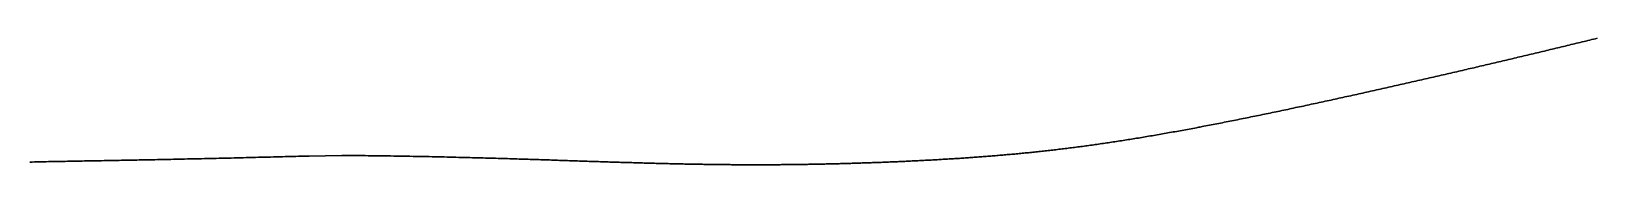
# Model space of a CAD drawing. Header units: inches. Extents: x 130170 to 284068, y 377793 to 804530.
# Drawn here: x 252155.18 to 252197.74, y 753069.18 to 753072.63 of the extents above; entities that cross this region are included whole.
import ezdxf

# ---------------------------------------------------------------- set-up
doc = ezdxf.new("R2010")
doc.units = ezdxf.units.IN
doc.header["$MEASUREMENT"] = 0
doc.layers.add('muni_il', color=7, linetype='Continuous')

msp = doc.modelspace()

# ---------------------------------------------------------------- linework, layer by layer
at = {"layer": 'muni_il'}
for points in [[(252197.779, 753072.625), (252197.728, 753072.613), (252197.677, 753072.6), (252197.626, 753072.588), (252197.574, 753072.575), (252197.523, 753072.563), (252197.472, 753072.55), (252197.421, 753072.538), (252197.369, 753072.525), (252197.318, 753072.513), (252197.267, 753072.5), (252197.216, 753072.488), (252197.164, 753072.476), (252197.113, 753072.463), (252197.062, 753072.451), (252197.011, 753072.438), (252196.96, 753072.426), (252196.908, 753072.413), (252196.857, 753072.401), (252196.806, 753072.389), (252196.754, 753072.376), (252196.703, 753072.364), (252196.652, 753072.352), (252196.601, 753072.339), (252196.549, 753072.327), (252196.498, 753072.314), (252196.447, 753072.302), (252196.395, 753072.29), (252196.344, 753072.277), (252196.293, 753072.265), (252196.241, 753072.253), (252196.19, 753072.24), (252196.138, 753072.228), (252196.087, 753072.216), (252196.036, 753072.203), (252195.984, 753072.191), (252195.933, 753072.179), (252195.881, 753072.167), (252195.83, 753072.154), (252195.778, 753072.142), (252195.727, 753072.13), (252195.675, 753072.117), (252195.623, 753072.105), (252195.572, 753072.093), (252195.52, 753072.081), (252195.468, 753072.068), (252195.417, 753072.056), (252195.365, 753072.044), (252195.313, 753072.032), (252195.261, 753072.019), (252195.209, 753072.007), (252195.158, 753071.995), (252195.106, 753071.983), (252195.054, 753071.97), (252195.002, 753071.958), (252194.95, 753071.946), (252194.898, 753071.933), (252194.846, 753071.921), (252194.794, 753071.909), (252194.742, 753071.897), (252194.69, 753071.885), (252194.638, 753071.872), (252194.586, 753071.86), (252194.533, 753071.848), (252194.481, 753071.836), (252194.429, 753071.823), (252194.376, 753071.811), (252194.324, 753071.799), (252194.272, 753071.787), (252194.219, 753071.774), (252194.167, 753071.762), (252194.115, 753071.75), (252194.062, 753071.738), (252194.01, 753071.726), (252193.957, 753071.713), (252193.904, 753071.701), (252193.852, 753071.689), (252193.799, 753071.677), (252193.746, 753071.665), (252193.694, 753071.652), (252193.641, 753071.64), (252193.588, 753071.628), (252193.535, 753071.616), (252193.482, 753071.604), (252193.429, 753071.591), (252193.377, 753071.579), (252193.324, 753071.567), (252193.271, 753071.555), (252193.217, 753071.543), (252193.164, 753071.531), (252193.111, 753071.518), (252193.058, 753071.506), (252193.005, 753071.494), (252192.952, 753071.482), (252192.899, 753071.47), (252192.845, 753071.457), (252192.792, 753071.445), (252192.739, 753071.433), (252192.685, 753071.421), (252192.632, 753071.409), (252192.579, 753071.397), (252192.525, 753071.385), (252192.472, 753071.372), (252192.418, 753071.36), (252192.365, 753071.348), (252192.311, 753071.336), (252192.258, 753071.324), (252192.204, 753071.312), (252192.151, 753071.3), (252192.097, 753071.288), (252192.043, 753071.275), (252191.99, 753071.263), (252191.936, 753071.251), (252191.882, 753071.239), (252191.828, 753071.227), (252191.775, 753071.215), (252191.721, 753071.203), (252191.667, 753071.191), (252191.614, 753071.179), (252191.56, 753071.167), (252191.506, 753071.155), (252191.452, 753071.143), (252191.398, 753071.131), (252191.344, 753071.119), (252191.291, 753071.107), (252191.237, 753071.095), (252191.183, 753071.083), (252191.129, 753071.071), (252191.075, 753071.059), (252191.021, 753071.047), (252190.968, 753071.036), (252190.914, 753071.024), (252190.86, 753071.012), (252190.806, 753071), (252190.752, 753070.988), (252190.698, 753070.976), (252190.645, 753070.965), (252190.591, 753070.953), (252190.537, 753070.941), (252190.483, 753070.929), (252190.429, 753070.918), (252190.376, 753070.906), (252190.322, 753070.894), (252190.268, 753070.882), (252190.214, 753070.871), (252190.161, 753070.859), (252190.107, 753070.848), (252190.053, 753070.836), (252190, 753070.824), (252189.946, 753070.813), (252189.892, 753070.801), (252189.839, 753070.79), (252189.785, 753070.778), (252189.732, 753070.767), (252189.678, 753070.755), (252189.625, 753070.744), (252189.572, 753070.733), (252189.518, 753070.721), (252189.465, 753070.71), (252189.412, 753070.698), (252189.358, 753070.687), (252189.305, 753070.676), (252189.252, 753070.665), (252189.199, 753070.654), (252189.146, 753070.642), (252189.093, 753070.631), (252189.04, 753070.62), (252188.987, 753070.609), (252188.934, 753070.598), (252188.881, 753070.587), (252188.829, 753070.576), (252188.776, 753070.565), (252188.723, 753070.554), (252188.671, 753070.543), (252188.618, 753070.532), (252188.566, 753070.522), (252188.513, 753070.511), (252188.461, 753070.5), (252188.409, 753070.489), (252188.357, 753070.479), (252188.305, 753070.468), (252188.253, 753070.457), (252188.201, 753070.447), (252188.149, 753070.436), (252188.097, 753070.426), (252188.045, 753070.416), (252187.993, 753070.405), (252187.942, 753070.395), (252187.89, 753070.384), (252187.839, 753070.374), (252187.788, 753070.364), (252187.736, 753070.354), (252187.685, 753070.344), (252187.634, 753070.334), (252187.583, 753070.323), (252187.532, 753070.313), (252187.481, 753070.303), (252187.431, 753070.294), (252187.38, 753070.284), (252187.329, 753070.274), (252187.279, 753070.264), (252187.228, 753070.254), (252187.178, 753070.245), (252187.128, 753070.235), (252187.078, 753070.225), (252187.028, 753070.216), (252186.978, 753070.206), (252186.928, 753070.197), (252186.878, 753070.187), (252186.829, 753070.178), (252186.779, 753070.169), (252186.73, 753070.159), (252186.68, 753070.15), (252186.631, 753070.141), (252186.582, 753070.132), (252186.533, 753070.123), (252186.484, 753070.114), (252186.435, 753070.105), (252186.387, 753070.096), (252186.338, 753070.087), (252186.29, 753070.078), (252186.241, 753070.07), (252186.193, 753070.061), (252186.145, 753070.052), (252186.097, 753070.044), (252186.049, 753070.035), (252186.001, 753070.027), (252185.953, 753070.018), (252185.905, 753070.01), (252185.858, 753070.002), (252185.81, 753069.993), (252185.763, 753069.985), (252185.715, 753069.977), (252185.668, 753069.969), (252185.621, 753069.961), (252185.574, 753069.953), (252185.528, 753069.945), (252185.481, 753069.937), (252185.434, 753069.929), (252185.388, 753069.921), (252185.341, 753069.914), (252185.295, 753069.906), (252185.249, 753069.899), (252185.203, 753069.891), (252185.157, 753069.884), (252185.111, 753069.876), (252185.065, 753069.869), (252185.019, 753069.861), (252184.973, 753069.854), (252184.928, 753069.847), (252184.882, 753069.84), (252184.837, 753069.833), (252184.792, 753069.826), (252184.747, 753069.819), (252184.702, 753069.812), (252184.657, 753069.805), (252184.612, 753069.798), (252184.567, 753069.791), (252184.522, 753069.785), (252184.478, 753069.778), (252184.433, 753069.771), (252184.389, 753069.765), (252184.345, 753069.758), (252184.3, 753069.752), (252184.256, 753069.745), (252184.212, 753069.739), (252184.168, 753069.733), (252184.124, 753069.727), (252184.081, 753069.72), (252184.037, 753069.714), (252183.993, 753069.708), (252183.95, 753069.702), (252183.906, 753069.696), (252183.863, 753069.69), (252183.82, 753069.684), (252183.776, 753069.679), (252183.733, 753069.673), (252183.69, 753069.667), (252183.647, 753069.662), (252183.604, 753069.656), (252183.561, 753069.65), (252183.518, 753069.645), (252183.475, 753069.64), (252183.433, 753069.634), (252183.39, 753069.629), (252183.348, 753069.623), (252183.305, 753069.618), (252183.263, 753069.613), (252183.22, 753069.608), (252183.178, 753069.603), (252183.136, 753069.598), (252183.094, 753069.593), (252183.052, 753069.588), (252183.009, 753069.583), (252182.967, 753069.578), (252182.925, 753069.573), (252182.884, 753069.568), (252182.842, 753069.564), (252182.8, 753069.559), (252182.758, 753069.554), (252182.716, 753069.55), (252182.675, 753069.545), (252182.633, 753069.541), (252182.592, 753069.536), (252182.55, 753069.532), (252182.509, 753069.527), (252182.467, 753069.523), (252182.426, 753069.519), (252182.384, 753069.514), (252182.343, 753069.51), (252182.302, 753069.506), (252182.26, 753069.502), (252182.219, 753069.498), (252182.178, 753069.494), (252182.137, 753069.49), (252182.096, 753069.486), (252182.055, 753069.482), (252182.014, 753069.478), (252181.973, 753069.474), (252181.931, 753069.47), (252181.89, 753069.466), (252181.85, 753069.463), (252181.809, 753069.459), (252181.768, 753069.455), (252181.727, 753069.452), (252181.686, 753069.448), (252181.645, 753069.444), (252181.604, 753069.441), (252181.564, 753069.437), (252181.523, 753069.434), (252181.482, 753069.43), (252181.441, 753069.427), (252181.401, 753069.424), (252181.36, 753069.42), (252181.319, 753069.417), (252181.278, 753069.414), (252181.238, 753069.411), (252181.197, 753069.407), (252181.157, 753069.404), (252181.116, 753069.401), (252181.076, 753069.398), (252181.035, 753069.395), (252180.994, 753069.392), (252180.954, 753069.389), (252180.913, 753069.386), (252180.873, 753069.383), (252180.832, 753069.38), (252180.792, 753069.377), (252180.751, 753069.374), (252180.711, 753069.371), (252180.67, 753069.368), (252180.63, 753069.366), (252180.589, 753069.363), (252180.549, 753069.36), (252180.509, 753069.357), (252180.468, 753069.355), (252180.428, 753069.352), (252180.387, 753069.35), (252180.347, 753069.347), (252180.306, 753069.344), (252180.266, 753069.342), (252180.226, 753069.339), (252180.185, 753069.337), (252180.145, 753069.334), (252180.105, 753069.332), (252180.064, 753069.329), (252180.024, 753069.327), (252179.984, 753069.325), (252179.943, 753069.322), (252179.903, 753069.32), (252179.863, 753069.318), (252179.823, 753069.315), (252179.782, 753069.313), (252179.742, 753069.311), (252179.702, 753069.309), (252179.661, 753069.306), (252179.621, 753069.304), (252179.581, 753069.302), (252179.541, 753069.3), (252179.501, 753069.298), (252179.46, 753069.296), (252179.42, 753069.294), (252179.38, 753069.291), (252179.34, 753069.289), (252179.3, 753069.287), (252179.26, 753069.285), (252179.22, 753069.283), (252179.18, 753069.282), (252179.139, 753069.28), (252179.099, 753069.278), (252179.059, 753069.276), (252179.019, 753069.274), (252178.979, 753069.272), (252178.939, 753069.27), (252178.899, 753069.268), (252178.859, 753069.266), (252178.819, 753069.265), (252178.779, 753069.263), (252178.739, 753069.261), (252178.699, 753069.26), (252178.659, 753069.258), (252178.619, 753069.256), (252178.579, 753069.255), (252178.539, 753069.253), (252178.5, 753069.251), (252178.46, 753069.25), (252178.42, 753069.248), (252178.38, 753069.246), (252178.34, 753069.245), (252178.3, 753069.243), (252178.261, 753069.242), (252178.221, 753069.24), (252178.181, 753069.239), (252178.142, 753069.237), (252178.102, 753069.236), (252178.062, 753069.235), (252178.022, 753069.233), (252177.983, 753069.232), (252177.943, 753069.23), (252177.904, 753069.229), (252177.864, 753069.228), (252177.825, 753069.226), (252177.785, 753069.225), (252177.745, 753069.224), (252177.706, 753069.222), (252177.666, 753069.221), (252177.627, 753069.22), (252177.587, 753069.219), (252177.548, 753069.218), (252177.509, 753069.216), (252177.469, 753069.215), (252177.43, 753069.214), (252177.39, 753069.213), (252177.351, 753069.212), (252177.312, 753069.211), (252177.272, 753069.21), (252177.233, 753069.209), (252177.194, 753069.207), (252177.155, 753069.206), (252177.115, 753069.205), (252177.076, 753069.204), (252177.037, 753069.204), (252176.998, 753069.203), (252176.958, 753069.202), (252176.919, 753069.201), (252176.88, 753069.2), (252176.841, 753069.199), (252176.802, 753069.198), (252176.763, 753069.197), (252176.723, 753069.196), (252176.684, 753069.195), (252176.645, 753069.195), (252176.606, 753069.194), (252176.567, 753069.193), (252176.528, 753069.192), (252176.489, 753069.192), (252176.45, 753069.191), (252176.411, 753069.19), (252176.372, 753069.19), (252176.332, 753069.189), (252176.293, 753069.188), (252176.254, 753069.188), (252176.215, 753069.187), (252176.176, 753069.186), (252176.137, 753069.186), (252176.098, 753069.185), (252176.059, 753069.185), (252176.02, 753069.184), (252175.981, 753069.184), (252175.942, 753069.183), (252175.902, 753069.183), (252175.863, 753069.182), (252175.824, 753069.182), (252175.785, 753069.181), (252175.746, 753069.181), (252175.707, 753069.181), (252175.667, 753069.18), (252175.628, 753069.18), (252175.589, 753069.18), (252175.55, 753069.179), (252175.51, 753069.179), (252175.471, 753069.179), (252175.432, 753069.178), (252175.392, 753069.178), (252175.353, 753069.178), (252175.313, 753069.178), (252175.274, 753069.178), (252175.234, 753069.177), (252175.195, 753069.177), (252175.155, 753069.177), (252175.116, 753069.177), (252175.076, 753069.177), (252175.036, 753069.177), (252174.997, 753069.177), (252174.957, 753069.177), (252174.917, 753069.177), (252174.877, 753069.177), (252174.837, 753069.177), (252174.797, 753069.177), (252174.757, 753069.177), (252174.717, 753069.177), (252174.676, 753069.177), (252174.636, 753069.177), (252174.596, 753069.177), (252174.556, 753069.177), (252174.515, 753069.178), (252174.474, 753069.178), (252174.434, 753069.178), (252174.393, 753069.178), (252174.352, 753069.179), (252174.312, 753069.179), (252174.271, 753069.179), (252174.23, 753069.179), (252174.189, 753069.18), (252174.147, 753069.18), (252174.106, 753069.18), (252174.065, 753069.181), (252174.023, 753069.181), (252173.982, 753069.182), (252173.94, 753069.182), (252173.899, 753069.182), (252173.857, 753069.183), (252173.815, 753069.183), (252173.773, 753069.184), (252173.731, 753069.184), (252173.688, 753069.185), (252173.646, 753069.185), (252173.604, 753069.186), (252173.561, 753069.187), (252173.518, 753069.187), (252173.476, 753069.188), (252173.433, 753069.189), (252173.39, 753069.189), (252173.347, 753069.19), (252173.303, 753069.191), (252173.26, 753069.192), (252173.217, 753069.192), (252173.173, 753069.193), (252173.129, 753069.194), (252173.085, 753069.195), (252173.041, 753069.196), (252172.997, 753069.196), (252172.953, 753069.197), (252172.909, 753069.198), (252172.864, 753069.199), (252172.819, 753069.2), (252172.775, 753069.201), (252172.73, 753069.202), (252172.685, 753069.203), (252172.639, 753069.204), (252172.594, 753069.205), (252172.549, 753069.206), (252172.503, 753069.207), (252172.457, 753069.208), (252172.411, 753069.209), (252172.365, 753069.21), (252172.319, 753069.212), (252172.273, 753069.213), (252172.226, 753069.214), (252172.18, 753069.215), (252172.133, 753069.216), (252172.086, 753069.218), (252172.039, 753069.219), (252171.992, 753069.22), (252171.945, 753069.221), (252171.897, 753069.223), (252171.85, 753069.224), (252171.802, 753069.225), (252171.754, 753069.227), (252171.706, 753069.228), (252171.658, 753069.229), (252171.609, 753069.231), (252171.561, 753069.232), (252171.512, 753069.234), (252171.464, 753069.235), (252171.415, 753069.236), (252171.366, 753069.238), (252171.316, 753069.239), (252171.267, 753069.241), (252171.218, 753069.242), (252171.168, 753069.244), (252171.118, 753069.246), (252171.068, 753069.247), (252171.018, 753069.249), (252170.968, 753069.25), (252170.918, 753069.252), (252170.867, 753069.253), (252170.816, 753069.255), (252170.766, 753069.257), (252170.715, 753069.258), (252170.664, 753069.26), (252170.612, 753069.262), (252170.561, 753069.263), (252170.509, 753069.265), (252170.457, 753069.267), (252170.406, 753069.269), (252170.353, 753069.27), (252170.301, 753069.272), (252170.249, 753069.274), (252170.196, 753069.275), (252170.143, 753069.277), (252170.09, 753069.279), (252170.037, 753069.281), (252169.984, 753069.283), (252169.93, 753069.284), (252169.877, 753069.286), (252169.823, 753069.288), (252169.769, 753069.29), (252169.714, 753069.292), (252169.66, 753069.294), (252169.605, 753069.295), (252169.55, 753069.297), (252169.495, 753069.299), (252169.439, 753069.301), (252169.384, 753069.303), (252169.328, 753069.305), (252169.271, 753069.307), (252169.215, 753069.309), (252169.158, 753069.31), (252169.101, 753069.312), (252169.043, 753069.314), (252168.986, 753069.316), (252168.927, 753069.318), (252168.869, 753069.32), (252168.81, 753069.322), (252168.751, 753069.324), (252168.691, 753069.326), (252168.631, 753069.328), (252168.571, 753069.33), (252168.51, 753069.331), (252168.449, 753069.333), (252168.387, 753069.335), (252168.325, 753069.337), (252168.262, 753069.339), (252168.199, 753069.341), (252168.135, 753069.343), (252168.071, 753069.345), (252168.006, 753069.347), (252167.941, 753069.349), (252167.875, 753069.351), (252167.808, 753069.353), (252167.741, 753069.355), (252167.674, 753069.357), (252167.605, 753069.358), (252167.536, 753069.36), (252167.466, 753069.362), (252167.396, 753069.364), (252167.324, 753069.366), (252167.252, 753069.368), (252167.18, 753069.37), (252167.106, 753069.372), (252167.032, 753069.374), (252166.957, 753069.376), (252166.881, 753069.377), (252166.805, 753069.379), (252166.727, 753069.381), (252166.649, 753069.383), (252166.57, 753069.385), (252166.491, 753069.387), (252166.41, 753069.389), (252166.329, 753069.39), (252166.247, 753069.392), (252166.164, 753069.394), (252166.081, 753069.396), (252165.997, 753069.398), (252165.912, 753069.399), (252165.826, 753069.401), (252165.74, 753069.403), (252165.654, 753069.404), (252165.567, 753069.406), (252165.479, 753069.408), (252165.391, 753069.409), (252165.303, 753069.411), (252165.215, 753069.412), (252165.126, 753069.414), (252165.038, 753069.415), (252164.949, 753069.416), (252164.861, 753069.418), (252164.773, 753069.419), (252164.686, 753069.42), (252164.599, 753069.421), (252164.513, 753069.422), (252164.428, 753069.423), (252164.344, 753069.424), (252164.262, 753069.425), (252164.181, 753069.426), (252164.102, 753069.426), (252164.025, 753069.427), (252163.951, 753069.427), (252163.879, 753069.427), (252163.81, 753069.427), (252163.745, 753069.427), (252163.684, 753069.427), (252163.626, 753069.427), (252162.738, 753069.414), (252162.632, 753069.411), (252162.573, 753069.41), (252162.511, 753069.408), (252162.446, 753069.407), (252162.378, 753069.405), (252162.308, 753069.404), (252162.236, 753069.402), (252162.162, 753069.4), (252162.086, 753069.398), (252162.009, 753069.396), (252161.93, 753069.394), (252161.851, 753069.392), (252161.77, 753069.39), (252161.689, 753069.388), (252161.607, 753069.386), (252161.525, 753069.384), (252161.442, 753069.382), (252161.359, 753069.38), (252161.276, 753069.378), (252161.193, 753069.375), (252161.11, 753069.373), (252161.026, 753069.371), (252160.943, 753069.369), (252160.86, 753069.367), (252160.777, 753069.365), (252160.695, 753069.363), (252160.612, 753069.361), (252160.531, 753069.359), (252160.449, 753069.357), (252160.368, 753069.355), (252160.287, 753069.353), (252160.206, 753069.352), (252160.126, 753069.35), (252160.046, 753069.348), (252159.967, 753069.346), (252159.888, 753069.344), (252159.81, 753069.342), (252159.732, 753069.341), (252159.655, 753069.339), (252159.577, 753069.337), (252159.501, 753069.335), (252159.425, 753069.334), (252159.349, 753069.332), (252159.273, 753069.331), (252159.198, 753069.329), (252159.124, 753069.327), (252159.049, 753069.326), (252158.976, 753069.324), (252158.902, 753069.323), (252158.829, 753069.321), (252158.756, 753069.32), (252158.684, 753069.318), (252158.612, 753069.317), (252158.54, 753069.315), (252158.469, 753069.314), (252158.397, 753069.313), (252158.327, 753069.311), (252158.256, 753069.31), (252158.186, 753069.309), (252158.116, 753069.307), (252158.046, 753069.306), (252157.976, 753069.305), (252157.907, 753069.303), (252157.838, 753069.302), (252157.769, 753069.301), (252157.7, 753069.299), (252157.632, 753069.298), (252157.564, 753069.297), (252157.496, 753069.296), (252157.428, 753069.294), (252157.36, 753069.293), (252157.292, 753069.292), (252157.225, 753069.291), (252157.158, 753069.289), (252157.091, 753069.288), (252157.024, 753069.287), (252156.957, 753069.286), (252156.891, 753069.285), (252156.824, 753069.284), (252156.758, 753069.282), (252156.692, 753069.281), (252156.625, 753069.28), (252156.559, 753069.279), (252156.494, 753069.278), (252156.428, 753069.276), (252156.362, 753069.275), (252156.297, 753069.274), (252156.231, 753069.273), (252156.166, 753069.271), (252156.101, 753069.27), (252156.036, 753069.269), (252155.971, 753069.268), (252155.906, 753069.266), (252155.841, 753069.265), (252155.777, 753069.264), (252155.712, 753069.263), (252155.648, 753069.262), (252155.583, 753069.26), (252155.519, 753069.259), (252155.455, 753069.258), (252155.391, 753069.256), (252155.327, 753069.255), (252155.263, 753069.254), (252155.199, 753069.252), (252155.135, 753069.251)], [(252155.135, 753069.251), (252155.199, 753069.252), (252155.263, 753069.254), (252155.327, 753069.255), (252155.391, 753069.256), (252155.455, 753069.258), (252155.519, 753069.259), (252155.583, 753069.26), (252155.648, 753069.262), (252155.712, 753069.263), (252155.777, 753069.264), (252155.841, 753069.265), (252155.906, 753069.266), (252155.971, 753069.268), (252156.036, 753069.269), (252156.101, 753069.27), (252156.166, 753069.271), (252156.231, 753069.273), (252156.297, 753069.274), (252156.362, 753069.275), (252156.428, 753069.276), (252156.494, 753069.278), (252156.559, 753069.279), (252156.625, 753069.28), (252156.692, 753069.281), (252156.758, 753069.282), (252156.824, 753069.284), (252156.891, 753069.285), (252156.957, 753069.286), (252157.024, 753069.287), (252157.091, 753069.288), (252157.158, 753069.289), (252157.225, 753069.291), (252157.292, 753069.292), (252157.36, 753069.293), (252157.428, 753069.294), (252157.496, 753069.296), (252157.564, 753069.297), (252157.632, 753069.298), (252157.7, 753069.299), (252157.769, 753069.301), (252157.838, 753069.302), (252157.907, 753069.303), (252157.976, 753069.305), (252158.046, 753069.306), (252158.116, 753069.307), (252158.186, 753069.309), (252158.256, 753069.31), (252158.327, 753069.311), (252158.397, 753069.313), (252158.469, 753069.314), (252158.54, 753069.315), (252158.612, 753069.317), (252158.684, 753069.318), (252158.756, 753069.32), (252158.829, 753069.321), (252158.902, 753069.323), (252158.976, 753069.324), (252159.049, 753069.326), (252159.124, 753069.327), (252159.198, 753069.329), (252159.273, 753069.331), (252159.349, 753069.332), (252159.425, 753069.334), (252159.501, 753069.335), (252159.577, 753069.337), (252159.655, 753069.339), (252159.732, 753069.341), (252159.81, 753069.342), (252159.888, 753069.344), (252159.967, 753069.346), (252160.046, 753069.348), (252160.126, 753069.35), (252160.206, 753069.352), (252160.287, 753069.353), (252160.368, 753069.355), (252160.449, 753069.357), (252160.531, 753069.359), (252160.612, 753069.361), (252160.695, 753069.363), (252160.777, 753069.365), (252160.86, 753069.367), (252160.943, 753069.369), (252161.026, 753069.371), (252161.11, 753069.373), (252161.193, 753069.375), (252161.276, 753069.378), (252161.359, 753069.38), (252161.442, 753069.382), (252161.525, 753069.384), (252161.607, 753069.386), (252161.689, 753069.388), (252161.77, 753069.39), (252161.851, 753069.392), (252161.93, 753069.394), (252162.009, 753069.396), (252162.086, 753069.398), (252162.162, 753069.4), (252162.236, 753069.402), (252162.308, 753069.404), (252162.378, 753069.405), (252162.446, 753069.407), (252162.511, 753069.408), (252162.573, 753069.41), (252162.632, 753069.411), (252162.738, 753069.414), (252163.626, 753069.427), (252163.684, 753069.427), (252163.745, 753069.427), (252163.81, 753069.427), (252163.879, 753069.427), (252163.951, 753069.427), (252164.025, 753069.427), (252164.102, 753069.426), (252164.181, 753069.426), (252164.262, 753069.425), (252164.344, 753069.424), (252164.428, 753069.423), (252164.513, 753069.422), (252164.599, 753069.421), (252164.686, 753069.42), (252164.773, 753069.419), (252164.861, 753069.418), (252164.949, 753069.416), (252165.038, 753069.415), (252165.126, 753069.414), (252165.215, 753069.412), (252165.303, 753069.411), (252165.391, 753069.409), (252165.479, 753069.408), (252165.567, 753069.406), (252165.654, 753069.404), (252165.74, 753069.403), (252165.826, 753069.401), (252165.912, 753069.399), (252165.997, 753069.398), (252166.081, 753069.396), (252166.164, 753069.394), (252166.247, 753069.392), (252166.329, 753069.39), (252166.41, 753069.389), (252166.491, 753069.387), (252166.57, 753069.385), (252166.649, 753069.383), (252166.727, 753069.381), (252166.805, 753069.379), (252166.881, 753069.377), (252166.957, 753069.376), (252167.032, 753069.374), (252167.106, 753069.372), (252167.18, 753069.37), (252167.252, 753069.368), (252167.324, 753069.366), (252167.396, 753069.364), (252167.466, 753069.362), (252167.536, 753069.36), (252167.605, 753069.358), (252167.674, 753069.357), (252167.741, 753069.355), (252167.808, 753069.353), (252167.875, 753069.351), (252167.941, 753069.349), (252168.006, 753069.347), (252168.071, 753069.345), (252168.135, 753069.343), (252168.199, 753069.341), (252168.262, 753069.339), (252168.325, 753069.337), (252168.387, 753069.335), (252168.449, 753069.333), (252168.51, 753069.331), (252168.571, 753069.33), (252168.631, 753069.328), (252168.691, 753069.326), (252168.751, 753069.324), (252168.81, 753069.322), (252168.869, 753069.32), (252168.927, 753069.318), (252168.986, 753069.316), (252169.043, 753069.314), (252169.101, 753069.312), (252169.158, 753069.31), (252169.215, 753069.309), (252169.271, 753069.307), (252169.328, 753069.305), (252169.384, 753069.303), (252169.439, 753069.301), (252169.495, 753069.299), (252169.55, 753069.297), (252169.605, 753069.295), (252169.66, 753069.294), (252169.714, 753069.292), (252169.769, 753069.29), (252169.823, 753069.288), (252169.877, 753069.286), (252169.93, 753069.284), (252169.984, 753069.283), (252170.037, 753069.281), (252170.09, 753069.279), (252170.143, 753069.277), (252170.196, 753069.275), (252170.249, 753069.274), (252170.301, 753069.272), (252170.353, 753069.27), (252170.406, 753069.269), (252170.457, 753069.267), (252170.509, 753069.265), (252170.561, 753069.263), (252170.612, 753069.262), (252170.664, 753069.26), (252170.715, 753069.258), (252170.766, 753069.257), (252170.816, 753069.255), (252170.867, 753069.253), (252170.918, 753069.252), (252170.968, 753069.25), (252171.018, 753069.249), (252171.068, 753069.247), (252171.118, 753069.246), (252171.168, 753069.244), (252171.218, 753069.242), (252171.267, 753069.241), (252171.316, 753069.239), (252171.366, 753069.238), (252171.415, 753069.236), (252171.464, 753069.235), (252171.512, 753069.234), (252171.561, 753069.232), (252171.609, 753069.231), (252171.658, 753069.229), (252171.706, 753069.228), (252171.754, 753069.227), (252171.802, 753069.225), (252171.85, 753069.224), (252171.897, 753069.223), (252171.945, 753069.221), (252171.992, 753069.22), (252172.039, 753069.219), (252172.086, 753069.218), (252172.133, 753069.216), (252172.18, 753069.215), (252172.226, 753069.214), (252172.273, 753069.213), (252172.319, 753069.212), (252172.365, 753069.21), (252172.411, 753069.209), (252172.457, 753069.208), (252172.503, 753069.207), (252172.549, 753069.206), (252172.594, 753069.205), (252172.639, 753069.204), (252172.685, 753069.203), (252172.73, 753069.202), (252172.775, 753069.201), (252172.819, 753069.2), (252172.864, 753069.199), (252172.909, 753069.198), (252172.953, 753069.197), (252172.997, 753069.196), (252173.041, 753069.196), (252173.085, 753069.195), (252173.129, 753069.194), (252173.173, 753069.193), (252173.217, 753069.192), (252173.26, 753069.192), (252173.303, 753069.191), (252173.347, 753069.19), (252173.39, 753069.189), (252173.433, 753069.189), (252173.476, 753069.188), (252173.518, 753069.187), (252173.561, 753069.187), (252173.604, 753069.186), (252173.646, 753069.185), (252173.688, 753069.185), (252173.731, 753069.184), (252173.773, 753069.184), (252173.815, 753069.183), (252173.857, 753069.183), (252173.899, 753069.182), (252173.94, 753069.182), (252173.982, 753069.182), (252174.023, 753069.181), (252174.065, 753069.181), (252174.106, 753069.18), (252174.147, 753069.18), (252174.189, 753069.18), (252174.23, 753069.179), (252174.271, 753069.179), (252174.312, 753069.179), (252174.352, 753069.179), (252174.393, 753069.178), (252174.434, 753069.178), (252174.474, 753069.178), (252174.515, 753069.178), (252174.556, 753069.177), (252174.596, 753069.177), (252174.636, 753069.177), (252174.676, 753069.177), (252174.717, 753069.177), (252174.757, 753069.177), (252174.797, 753069.177), (252174.837, 753069.177), (252174.877, 753069.177), (252174.917, 753069.177), (252174.957, 753069.177), (252174.997, 753069.177), (252175.036, 753069.177), (252175.076, 753069.177), (252175.116, 753069.177), (252175.155, 753069.177), (252175.195, 753069.177), (252175.234, 753069.177), (252175.274, 753069.178), (252175.313, 753069.178), (252175.353, 753069.178), (252175.392, 753069.178), (252175.432, 753069.178), (252175.471, 753069.179), (252175.51, 753069.179), (252175.55, 753069.179), (252175.589, 753069.18), (252175.628, 753069.18), (252175.667, 753069.18), (252175.707, 753069.181), (252175.746, 753069.181), (252175.785, 753069.181), (252175.824, 753069.182), (252175.863, 753069.182), (252175.902, 753069.183), (252175.942, 753069.183), (252175.981, 753069.184), (252176.02, 753069.184), (252176.059, 753069.185), (252176.098, 753069.185), (252176.137, 753069.186), (252176.176, 753069.186), (252176.215, 753069.187), (252176.254, 753069.188), (252176.293, 753069.188), (252176.332, 753069.189), (252176.372, 753069.19), (252176.411, 753069.19), (252176.45, 753069.191), (252176.489, 753069.192), (252176.528, 753069.192), (252176.567, 753069.193), (252176.606, 753069.194), (252176.645, 753069.195), (252176.684, 753069.195), (252176.723, 753069.196), (252176.763, 753069.197), (252176.802, 753069.198), (252176.841, 753069.199), (252176.88, 753069.2), (252176.919, 753069.201), (252176.958, 753069.202), (252176.998, 753069.203), (252177.037, 753069.204), (252177.076, 753069.204), (252177.115, 753069.205), (252177.155, 753069.206), (252177.194, 753069.207), (252177.233, 753069.209), (252177.272, 753069.21), (252177.312, 753069.211), (252177.351, 753069.212), (252177.39, 753069.213), (252177.43, 753069.214), (252177.469, 753069.215), (252177.509, 753069.216), (252177.548, 753069.218), (252177.587, 753069.219), (252177.627, 753069.22), (252177.666, 753069.221), (252177.706, 753069.222), (252177.745, 753069.224), (252177.785, 753069.225), (252177.825, 753069.226), (252177.864, 753069.228), (252177.904, 753069.229), (252177.943, 753069.23), (252177.983, 753069.232), (252178.022, 753069.233), (252178.062, 753069.235), (252178.102, 753069.236), (252178.142, 753069.237), (252178.181, 753069.239), (252178.221, 753069.24), (252178.261, 753069.242), (252178.3, 753069.243), (252178.34, 753069.245), (252178.38, 753069.246), (252178.42, 753069.248), (252178.46, 753069.25), (252178.5, 753069.251), (252178.539, 753069.253), (252178.579, 753069.255), (252178.619, 753069.256), (252178.659, 753069.258), (252178.699, 753069.26), (252178.739, 753069.261), (252178.779, 753069.263), (252178.819, 753069.265), (252178.859, 753069.266), (252178.899, 753069.268), (252178.939, 753069.27), (252178.979, 753069.272), (252179.019, 753069.274), (252179.059, 753069.276), (252179.099, 753069.278), (252179.139, 753069.28), (252179.18, 753069.282), (252179.22, 753069.283), (252179.26, 753069.285), (252179.3, 753069.287), (252179.34, 753069.289), (252179.38, 753069.291), (252179.42, 753069.294), (252179.46, 753069.296), (252179.501, 753069.298), (252179.541, 753069.3), (252179.581, 753069.302), (252179.621, 753069.304), (252179.661, 753069.306), (252179.702, 753069.309), (252179.742, 753069.311), (252179.782, 753069.313), (252179.823, 753069.315), (252179.863, 753069.318), (252179.903, 753069.32), (252179.943, 753069.322), (252179.984, 753069.325), (252180.024, 753069.327), (252180.064, 753069.329), (252180.105, 753069.332), (252180.145, 753069.334), (252180.185, 753069.337), (252180.226, 753069.339), (252180.266, 753069.342), (252180.306, 753069.344), (252180.347, 753069.347), (252180.387, 753069.35), (252180.428, 753069.352), (252180.468, 753069.355), (252180.509, 753069.357), (252180.549, 753069.36), (252180.589, 753069.363), (252180.63, 753069.366), (252180.67, 753069.368), (252180.711, 753069.371), (252180.751, 753069.374), (252180.792, 753069.377), (252180.832, 753069.38), (252180.873, 753069.383), (252180.913, 753069.386), (252180.954, 753069.389), (252180.994, 753069.392), (252181.035, 753069.395), (252181.076, 753069.398), (252181.116, 753069.401), (252181.157, 753069.404), (252181.197, 753069.407), (252181.238, 753069.411), (252181.278, 753069.414), (252181.319, 753069.417), (252181.36, 753069.42), (252181.401, 753069.424), (252181.441, 753069.427), (252181.482, 753069.43), (252181.523, 753069.434), (252181.564, 753069.437), (252181.604, 753069.441), (252181.645, 753069.444), (252181.686, 753069.448), (252181.727, 753069.452), (252181.768, 753069.455), (252181.809, 753069.459), (252181.85, 753069.463), (252181.89, 753069.466), (252181.931, 753069.47), (252181.973, 753069.474), (252182.014, 753069.478), (252182.055, 753069.482), (252182.096, 753069.486), (252182.137, 753069.49), (252182.178, 753069.494), (252182.219, 753069.498), (252182.26, 753069.502), (252182.302, 753069.506), (252182.343, 753069.51), (252182.384, 753069.514), (252182.426, 753069.519), (252182.467, 753069.523), (252182.509, 753069.527), (252182.55, 753069.532), (252182.592, 753069.536), (252182.633, 753069.541), (252182.675, 753069.545), (252182.716, 753069.55), (252182.758, 753069.554), (252182.8, 753069.559), (252182.842, 753069.564), (252182.884, 753069.568), (252182.925, 753069.573), (252182.967, 753069.578), (252183.009, 753069.583), (252183.052, 753069.588), (252183.094, 753069.593), (252183.136, 753069.598), (252183.178, 753069.603), (252183.22, 753069.608), (252183.263, 753069.613), (252183.305, 753069.618), (252183.348, 753069.623), (252183.39, 753069.629), (252183.433, 753069.634), (252183.475, 753069.64), (252183.518, 753069.645), (252183.561, 753069.65), (252183.604, 753069.656), (252183.647, 753069.662), (252183.69, 753069.667), (252183.733, 753069.673), (252183.776, 753069.679), (252183.82, 753069.684), (252183.863, 753069.69), (252183.906, 753069.696), (252183.95, 753069.702), (252183.993, 753069.708), (252184.037, 753069.714), (252184.081, 753069.72), (252184.124, 753069.727), (252184.168, 753069.733), (252184.212, 753069.739), (252184.256, 753069.745), (252184.3, 753069.752), (252184.345, 753069.758), (252184.389, 753069.765), (252184.433, 753069.771), (252184.478, 753069.778), (252184.522, 753069.785), (252184.567, 753069.791), (252184.612, 753069.798), (252184.657, 753069.805), (252184.702, 753069.812), (252184.747, 753069.819), (252184.792, 753069.826), (252184.837, 753069.833), (252184.882, 753069.84), (252184.928, 753069.847), (252184.973, 753069.854), (252185.019, 753069.861), (252185.065, 753069.869), (252185.111, 753069.876), (252185.157, 753069.884), (252185.203, 753069.891), (252185.249, 753069.899), (252185.295, 753069.906), (252185.341, 753069.914), (252185.388, 753069.921), (252185.434, 753069.929), (252185.481, 753069.937), (252185.528, 753069.945), (252185.574, 753069.953), (252185.621, 753069.961), (252185.668, 753069.969), (252185.715, 753069.977), (252185.763, 753069.985), (252185.81, 753069.993), (252185.858, 753070.002), (252185.905, 753070.01), (252185.953, 753070.018), (252186.001, 753070.027), (252186.049, 753070.035), (252186.097, 753070.044), (252186.145, 753070.052), (252186.193, 753070.061), (252186.241, 753070.07), (252186.29, 753070.078), (252186.338, 753070.087), (252186.387, 753070.096), (252186.435, 753070.105), (252186.484, 753070.114), (252186.533, 753070.123), (252186.582, 753070.132), (252186.631, 753070.141), (252186.68, 753070.15), (252186.73, 753070.159), (252186.779, 753070.169), (252186.829, 753070.178), (252186.878, 753070.187), (252186.928, 753070.197), (252186.978, 753070.206), (252187.028, 753070.216), (252187.078, 753070.225), (252187.128, 753070.235), (252187.178, 753070.245), (252187.228, 753070.254), (252187.279, 753070.264), (252187.329, 753070.274), (252187.38, 753070.284), (252187.431, 753070.294), (252187.481, 753070.303), (252187.532, 753070.313), (252187.583, 753070.323), (252187.634, 753070.334), (252187.685, 753070.344), (252187.736, 753070.354), (252187.788, 753070.364), (252187.839, 753070.374), (252187.89, 753070.384), (252187.942, 753070.395), (252187.993, 753070.405), (252188.045, 753070.416), (252188.097, 753070.426), (252188.149, 753070.436), (252188.201, 753070.447), (252188.253, 753070.457), (252188.305, 753070.468), (252188.357, 753070.479), (252188.409, 753070.489), (252188.461, 753070.5), (252188.513, 753070.511), (252188.566, 753070.522), (252188.618, 753070.532), (252188.671, 753070.543), (252188.723, 753070.554), (252188.776, 753070.565), (252188.829, 753070.576), (252188.881, 753070.587), (252188.934, 753070.598), (252188.987, 753070.609), (252189.04, 753070.62), (252189.093, 753070.631), (252189.146, 753070.642), (252189.199, 753070.654), (252189.252, 753070.665), (252189.305, 753070.676), (252189.358, 753070.687), (252189.412, 753070.698), (252189.465, 753070.71), (252189.518, 753070.721), (252189.572, 753070.733), (252189.625, 753070.744), (252189.678, 753070.755), (252189.732, 753070.767), (252189.785, 753070.778), (252189.839, 753070.79), (252189.892, 753070.801), (252189.946, 753070.813), (252190, 753070.824), (252190.053, 753070.836), (252190.107, 753070.848), (252190.161, 753070.859), (252190.214, 753070.871), (252190.268, 753070.882), (252190.322, 753070.894), (252190.376, 753070.906), (252190.429, 753070.918), (252190.483, 753070.929), (252190.537, 753070.941), (252190.591, 753070.953), (252190.645, 753070.965), (252190.698, 753070.976), (252190.752, 753070.988), (252190.806, 753071), (252190.86, 753071.012), (252190.914, 753071.024), (252190.968, 753071.036), (252191.021, 753071.047), (252191.075, 753071.059), (252191.129, 753071.071), (252191.183, 753071.083), (252191.237, 753071.095), (252191.291, 753071.107), (252191.344, 753071.119), (252191.398, 753071.131), (252191.452, 753071.143), (252191.506, 753071.155), (252191.56, 753071.167), (252191.614, 753071.179), (252191.667, 753071.191), (252191.721, 753071.203), (252191.775, 753071.215), (252191.828, 753071.227), (252191.882, 753071.239), (252191.936, 753071.251), (252191.99, 753071.263), (252192.043, 753071.275), (252192.097, 753071.288), (252192.151, 753071.3), (252192.204, 753071.312), (252192.258, 753071.324), (252192.311, 753071.336), (252192.365, 753071.348), (252192.418, 753071.36), (252192.472, 753071.372), (252192.525, 753071.385), (252192.579, 753071.397), (252192.632, 753071.409), (252192.685, 753071.421), (252192.739, 753071.433), (252192.792, 753071.445), (252192.845, 753071.457), (252192.899, 753071.47), (252192.952, 753071.482), (252193.005, 753071.494), (252193.058, 753071.506), (252193.111, 753071.518), (252193.164, 753071.531), (252193.217, 753071.543), (252193.271, 753071.555), (252193.324, 753071.567), (252193.377, 753071.579), (252193.429, 753071.591), (252193.482, 753071.604), (252193.535, 753071.616), (252193.588, 753071.628), (252193.641, 753071.64), (252193.694, 753071.652), (252193.746, 753071.665), (252193.799, 753071.677), (252193.852, 753071.689), (252193.904, 753071.701), (252193.957, 753071.713), (252194.01, 753071.726), (252194.062, 753071.738), (252194.115, 753071.75), (252194.167, 753071.762), (252194.219, 753071.774), (252194.272, 753071.787), (252194.324, 753071.799), (252194.376, 753071.811), (252194.429, 753071.823), (252194.481, 753071.836), (252194.533, 753071.848), (252194.586, 753071.86), (252194.638, 753071.872), (252194.69, 753071.885), (252194.742, 753071.897), (252194.794, 753071.909), (252194.846, 753071.921), (252194.898, 753071.933), (252194.95, 753071.946), (252195.002, 753071.958), (252195.054, 753071.97), (252195.106, 753071.983), (252195.158, 753071.995), (252195.209, 753072.007), (252195.261, 753072.019), (252195.313, 753072.032), (252195.365, 753072.044), (252195.417, 753072.056), (252195.468, 753072.068), (252195.52, 753072.081), (252195.572, 753072.093), (252195.623, 753072.105), (252195.675, 753072.117), (252195.727, 753072.13), (252195.778, 753072.142), (252195.83, 753072.154), (252195.881, 753072.167), (252195.933, 753072.179), (252195.984, 753072.191), (252196.036, 753072.203), (252196.087, 753072.216), (252196.138, 753072.228), (252196.19, 753072.24), (252196.241, 753072.253), (252196.293, 753072.265), (252196.344, 753072.277), (252196.395, 753072.29), (252196.447, 753072.302), (252196.498, 753072.314), (252196.549, 753072.327), (252196.601, 753072.339), (252196.652, 753072.352), (252196.703, 753072.364), (252196.754, 753072.376), (252196.806, 753072.389), (252196.857, 753072.401), (252196.908, 753072.413), (252196.96, 753072.426), (252197.011, 753072.438), (252197.062, 753072.451), (252197.113, 753072.463), (252197.164, 753072.476), (252197.216, 753072.488), (252197.267, 753072.5), (252197.318, 753072.513), (252197.369, 753072.525), (252197.421, 753072.538), (252197.472, 753072.55), (252197.523, 753072.563), (252197.574, 753072.575), (252197.626, 753072.588), (252197.677, 753072.6), (252197.728, 753072.613), (252197.779, 753072.625)]]:
    msp.add_lwpolyline(points, dxfattribs=at)

doc.saveas('drawing.dxf')
